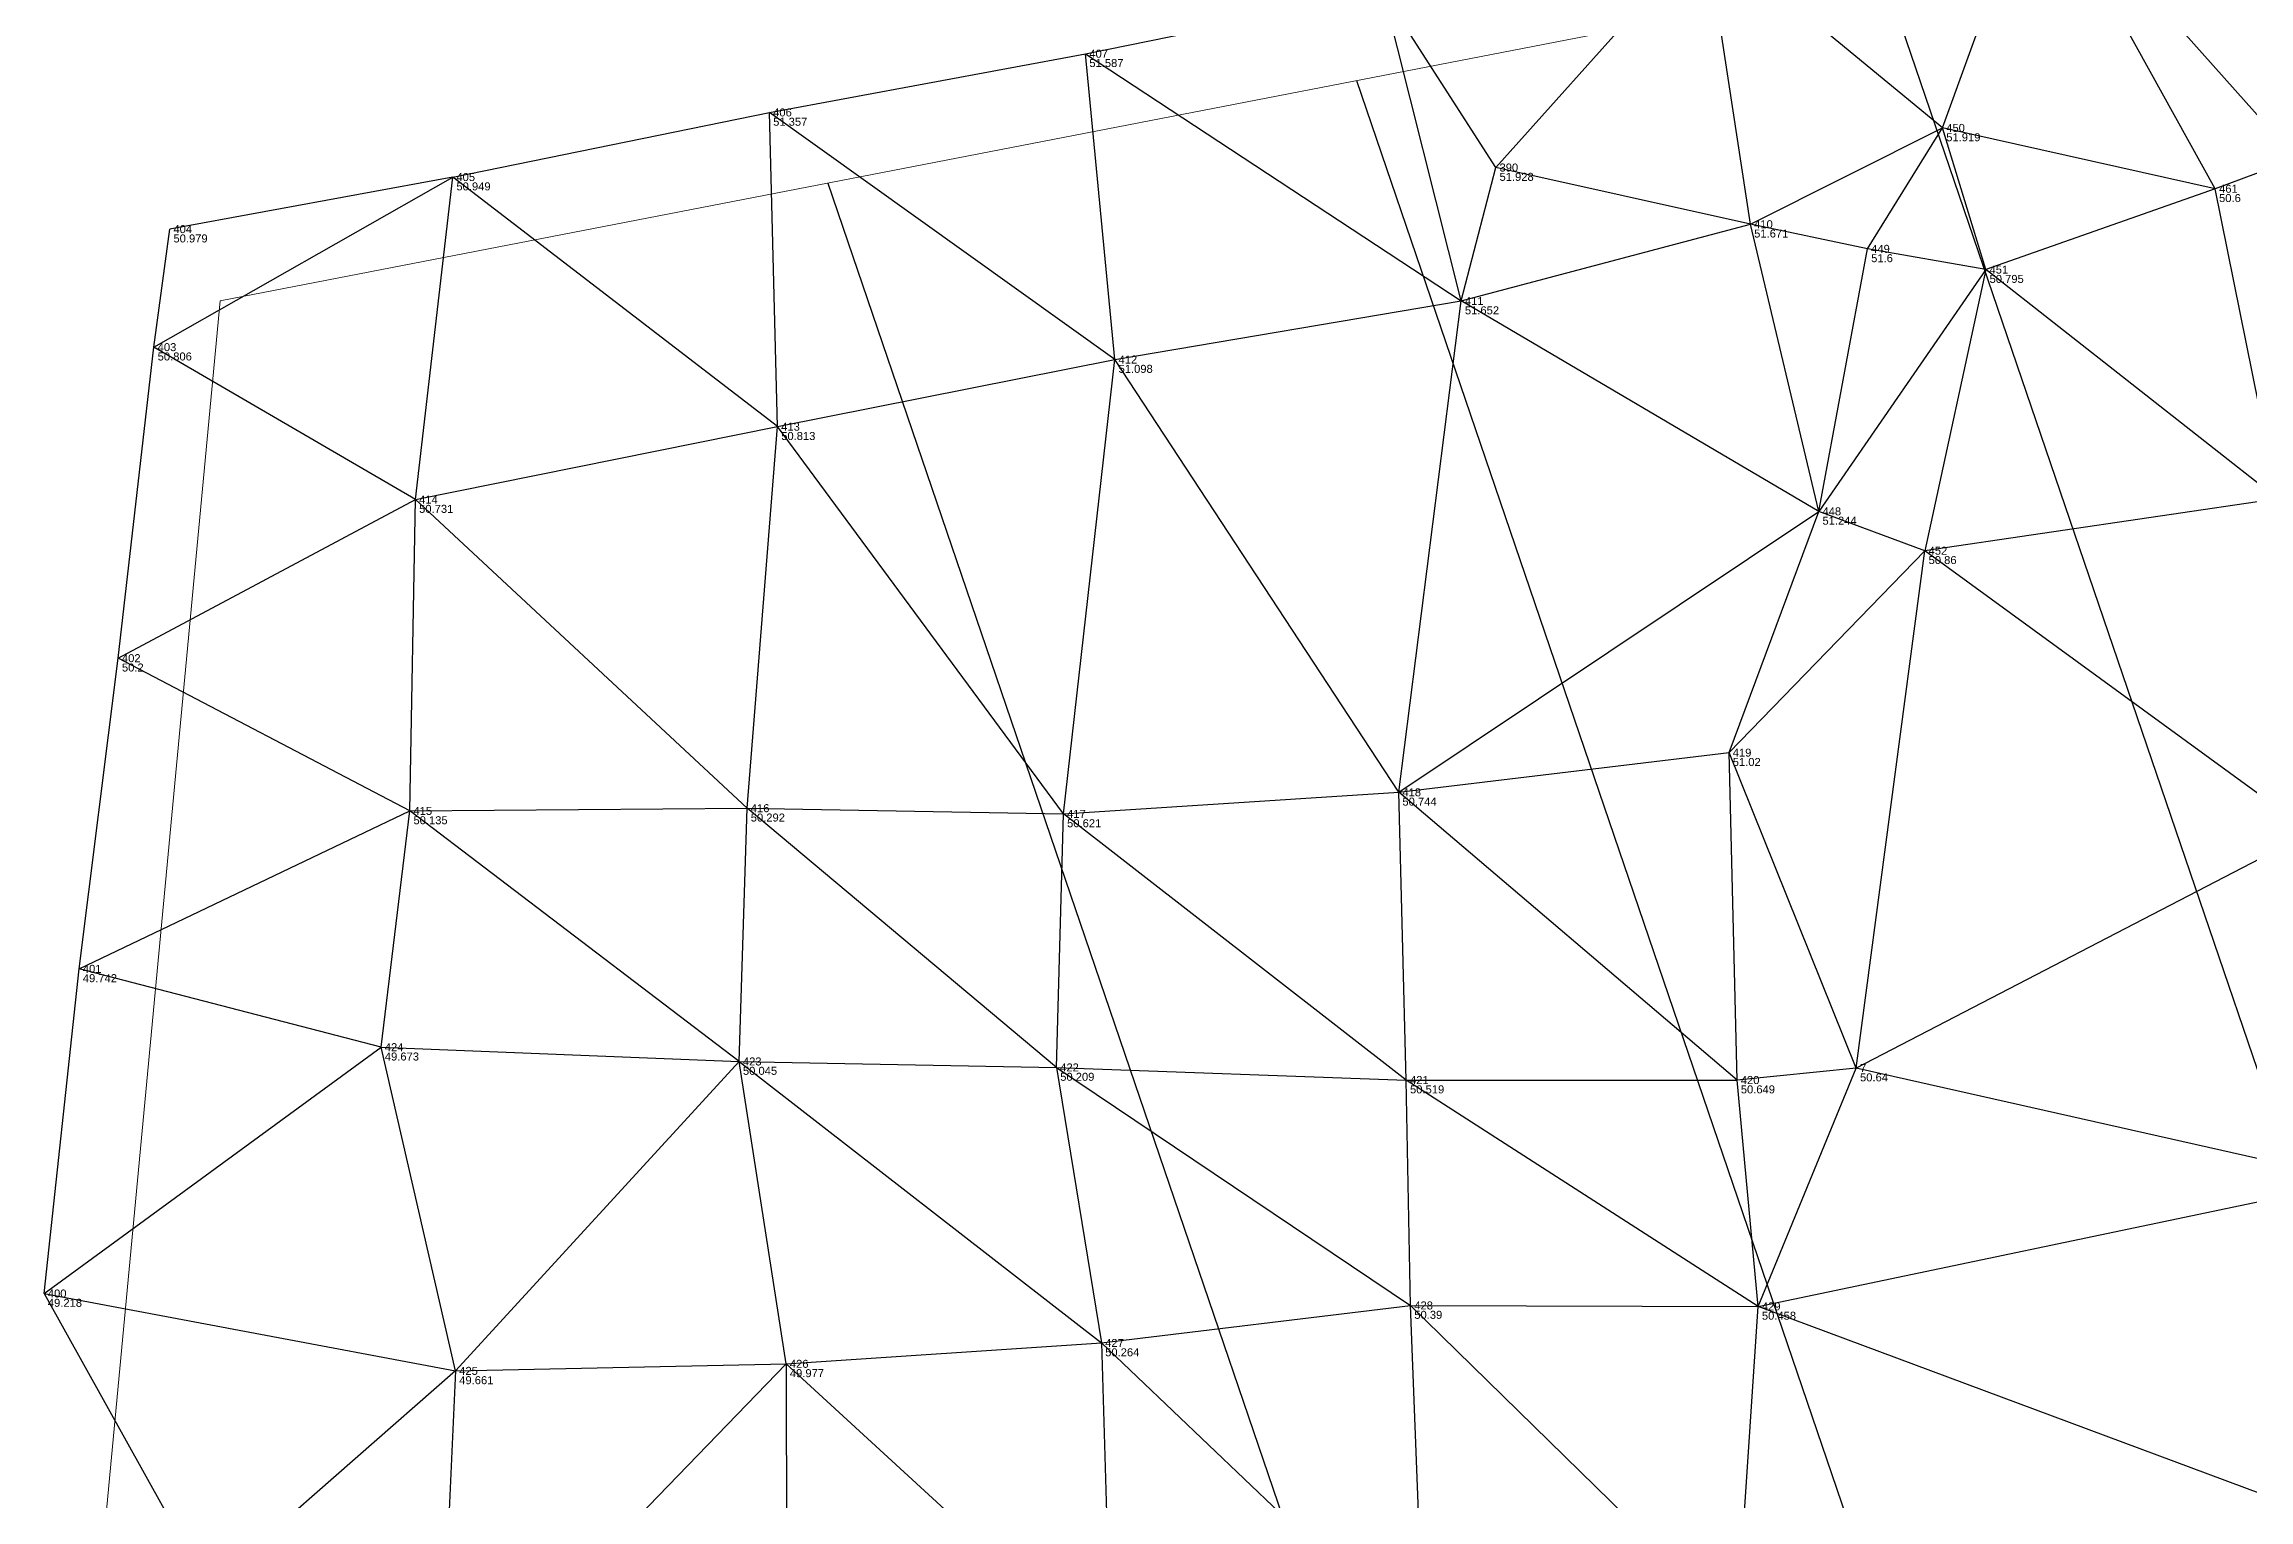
# Model space of a CAD drawing. Header units: millimetres. Extents: x 886 to 1006, y 4909 to 5107.
# Drawn here: x 885.73 to 927.07, y 5003.07 to 5030.36 of the extents above; entities that cross this region are included whole.
import ezdxf

# ---------------------------------------------------------------- set-up
doc = ezdxf.new("R2010")
doc.units = ezdxf.units.MM
for name, color, linetype in [('_Arestas', 8, 'Continuous'), ('_Cotas', 1, 'Continuous'), ('_Nomes', 7, 'Continuous'), ('Seções', 2, 'Continuous')]:
    doc.layers.add(name, color=color, linetype=linetype)
doc.styles.get("Standard").update_dxf_attribs({"font": 'arial.ttf'})

msp = doc.modelspace()

# ---------------------------------------------------------------- linework, layer by layer
at = {"linetype": 'Continuous', "lineweight": 0, "flags": 128}
msp.add_lwpolyline([(894.592, 4995.086), (902.089, 4996.539), (902.096, 4996.505), (961, 5007.921), (958.051, 5023.138), (946.27, 5020.855), (943.321, 5036.072), (889.037, 5025.551), (886.665, 5000.342)], close=True, dxfattribs=at)
at = {"layer": '_Arestas'}
for p, q in [((921.328, 5028.792), (923.097, 5033.68)), ((927.958, 5028.216), (923.097, 5033.68)), ((926.443, 5027.652), (923.097, 5033.68)), ((912.952, 5028.05), (916.896, 5032.45)), ((917.726, 5026.987), (916.896, 5032.45)), ((921.328, 5028.792), (916.896, 5032.45)), ((905.261, 5030.184), (910.85, 5031.32)), ((912.952, 5028.05), (910.85, 5031.32)), ((912.303, 5025.547), (910.85, 5031.32)), ((899.333, 5029.083), (905.261, 5030.184)), ((905.809, 5024.45), (905.261, 5030.184)), ((905.261, 5030.184), (912.303, 5025.547)), ((893.394, 5027.871), (899.333, 5029.083)), ((899.484, 5023.191), (899.333, 5029.083)), ((905.809, 5024.45), (899.333, 5029.083)), ((917.726, 5026.987), (921.328, 5028.792)), ((919.92, 5026.525), (921.328, 5028.792)), ((926.443, 5027.652), (921.328, 5028.792)), ((922.14, 5026.136), (921.328, 5028.792)), ((927.958, 5028.216), (926.443, 5027.652)), ((887.793, 5024.682), (893.394, 5027.871)), ((893.394, 5027.871), (888.089, 5026.895)), ((892.695, 5021.825), (893.394, 5027.871)), ((899.484, 5023.191), (893.394, 5027.871)), ((912.303, 5025.547), (912.952, 5028.05)), ((917.726, 5026.987), (912.952, 5028.05)), ((926.443, 5027.652), (922.14, 5026.136)), ((927.618, 5021.837), (926.443, 5027.652)), ((887.793, 5024.682), (888.089, 5026.895)), ((912.303, 5025.547), (917.726, 5026.987)), ((919.92, 5026.525), (917.726, 5026.987)), ((919.007, 5021.603), (917.726, 5026.987)), ((919.007, 5021.603), (919.92, 5026.525)), ((922.14, 5026.136), (919.92, 5026.525)), ((922.14, 5026.136), (919.007, 5021.603)), ((922.14, 5026.136), (920.997, 5020.865)), ((927.618, 5021.837), (922.14, 5026.136)), ((905.809, 5024.45), (912.303, 5025.547)), ((911.131, 5016.335), (912.303, 5025.547)), ((919.007, 5021.603), (912.303, 5025.547)), ((887.123, 5018.85), (887.793, 5024.682)), ((892.695, 5021.825), (887.793, 5024.682)), ((899.484, 5023.191), (905.809, 5024.45)), ((904.844, 5015.93), (905.809, 5024.45)), ((911.131, 5016.335), (905.809, 5024.45)), ((892.695, 5021.825), (899.484, 5023.191)), ((898.913, 5016.037), (899.484, 5023.191)), ((904.844, 5015.93), (899.484, 5023.191)), ((887.123, 5018.85), (892.695, 5021.825)), ((892.589, 5015.986), (892.695, 5021.825)), ((898.913, 5016.037), (892.695, 5021.825)), ((911.131, 5016.335), (919.007, 5021.603)), ((917.325, 5017.079), (919.007, 5021.603)), ((920.997, 5020.865), (919.007, 5021.603)), ((927.618, 5021.837), (920.997, 5020.865)), ((920.997, 5020.865), (917.325, 5017.079)), ((919.711, 5011.165), (920.997, 5020.865)), ((928.232, 5015.586), (920.997, 5020.865)), ((886.39, 5013.025), (887.123, 5018.85)), ((892.589, 5015.986), (887.123, 5018.85)), ((911.131, 5016.335), (917.325, 5017.079)), ((917.476, 5010.94), (917.325, 5017.079)), ((919.711, 5011.165), (917.325, 5017.079)), ((904.844, 5015.93), (911.131, 5016.335)), ((911.274, 5010.94), (911.131, 5016.335)), ((917.476, 5010.94), (911.131, 5016.335)), ((886.39, 5013.025), (892.589, 5015.986)), ((892.052, 5011.556), (892.589, 5015.986)), ((892.589, 5015.986), (898.913, 5016.037)), ((898.766, 5011.288), (892.589, 5015.986)), ((898.766, 5011.288), (898.913, 5016.037)), ((898.913, 5016.037), (904.844, 5015.93)), ((904.715, 5011.176), (898.913, 5016.037)), ((904.715, 5011.176), (904.844, 5015.93)), ((911.274, 5010.94), (904.844, 5015.93)), ((928.232, 5015.586), (919.711, 5011.165)), ((885.734, 5006.938), (886.39, 5013.025)), ((892.052, 5011.556), (886.39, 5013.025)), ((885.734, 5006.938), (892.052, 5011.556)), ((893.447, 5005.487), (892.052, 5011.556)), ((892.052, 5011.556), (898.766, 5011.288)), ((893.447, 5005.487), (898.766, 5011.288)), ((899.646, 5005.619), (898.766, 5011.288)), ((898.766, 5011.288), (905.558, 5006.01)), ((898.766, 5011.288), (904.715, 5011.176)), ((904.715, 5011.176), (905.558, 5006.01)), ((904.715, 5011.176), (911.354, 5006.713)), ((904.715, 5011.176), (911.274, 5010.94)), ((919.711, 5011.165), (917.476, 5010.94)), ((917.871, 5006.696), (919.711, 5011.165)), ((929.097, 5009.047), (919.711, 5011.165)), ((911.354, 5006.713), (911.274, 5010.94)), ((917.871, 5006.696), (911.274, 5010.94)), ((911.274, 5010.94), (917.476, 5010.94)), ((917.871, 5006.696), (917.476, 5010.94)), ((917.871, 5006.696), (929.097, 5009.047)), ((885.734, 5006.938), (893.447, 5005.487)), ((885.734, 5006.938), (888.806, 5001.418)), ((905.558, 5006.01), (911.354, 5006.713)), ((911.354, 5006.713), (917.871, 5006.696)), ((911.602, 5000.257), (911.354, 5006.713)), ((911.354, 5006.713), (917.475, 5000.725)), ((917.475, 5000.725), (917.871, 5006.696)), ((929.364, 5002.409), (917.871, 5006.696)), ((899.646, 5005.619), (905.558, 5006.01)), ((905.558, 5006.01), (905.74, 5000.033)), ((905.558, 5006.01), (911.602, 5000.257)), ((893.447, 5005.487), (888.806, 5001.418)), ((893.149, 4998.911), (899.646, 5005.619)), ((893.447, 5005.487), (893.149, 4998.911)), ((893.447, 5005.487), (899.646, 5005.619)), ((899.646, 5005.619), (899.657, 4999.582)), ((899.646, 5005.619), (905.74, 5000.033))]:
    msp.add_line(p, q, dxfattribs=at)
at = {"layer": 'Seções'}
for p, q in [((920.249, 5031.6), (946.153, 4955.642)), ((910.339, 5029.68), (934.103, 4959.994)), ((900.428, 5027.759), (920.614, 4968.566))]:
    msp.add_line(p, q, dxfattribs=at)

# ---------------------------------------------------------------- texts
at = {"layer": '_Cotas'}
for s, p in [('51.587', (905.331, 5029.934)), ('51.357', (899.403, 5028.833)), ('51.919', (921.398, 5028.542)), ('50.949', (893.464, 5027.621)), ('51.928', (913.022, 5027.8)), ('50.6', (926.513, 5027.402)), ('51.671', (917.796, 5026.737)), ('50.979', (888.159, 5026.645)), ('51.6', (919.99, 5026.275)), ('50.795', (922.21, 5025.886)), ('51.652', (912.373, 5025.297)), ('50.806', (887.863, 5024.432)), ('51.098', (905.879, 5024.2)), ('50.813', (899.554, 5022.941)), ('50.731', (892.765, 5021.575)), ('51.244', (919.077, 5021.353)), ('50.86', (921.067, 5020.615)), ('50.2', (887.193, 5018.6)), ('51.02', (917.395, 5016.829)), ('50.744', (911.201, 5016.085)), ('50.135', (892.659, 5015.736)), ('50.292', (898.983, 5015.787)), ('50.621', (904.914, 5015.68)), ('49.742', (886.46, 5012.775)), ('49.673', (892.122, 5011.306)), ('50.045', (898.836, 5011.038)), ('50.209', (904.785, 5010.926)), ('50.519', (911.344, 5010.69)), ('50.649', (917.546, 5010.69)), ('50.64', (919.781, 5010.915)), ('49.218', (885.804, 5006.688)), ('50.39', (911.424, 5006.463)), ('50.458', (917.941, 5006.446)), ('50.264', (905.628, 5005.76)), ('49.661', (893.517, 5005.237)), ('49.977', (899.716, 5005.369))]:
    msp.add_text(s, height=0.15, dxfattribs=at).set_placement(p)
at = {"layer": '_Nomes'}
for s, p in [('407', (905.331, 5030.109)), ('406', (899.403, 5029.008)), ('450', (921.398, 5028.717)), ('390', (913.022, 5027.975)), ('405', (893.464, 5027.796)), ('461', (926.513, 5027.577)), ('404', (888.159, 5026.82)), ('410', (917.796, 5026.912)), ('449', (919.99, 5026.45)), ('451', (922.21, 5026.061)), ('411', (912.373, 5025.472)), ('403', (887.863, 5024.607)), ('412', (905.879, 5024.375)), ('413', (899.554, 5023.116)), ('414', (892.765, 5021.75)), ('448', (919.077, 5021.528)), ('452', (921.067, 5020.79)), ('402', (887.193, 5018.775)), ('419', (917.395, 5017.004)), ('416', (898.983, 5015.962)), ('418', (911.201, 5016.26)), ('415', (892.659, 5015.911)), ('417', (904.914, 5015.855)), ('401', (886.46, 5012.95)), ('424', (892.122, 5011.481)), ('423', (898.836, 5011.213)), ('422', (904.785, 5011.101)), ('7', (919.781, 5011.09)), ('421', (911.344, 5010.865)), ('420', (917.546, 5010.865)), ('400', (885.804, 5006.863)), ('428', (911.424, 5006.638)), ('429', (917.941, 5006.621)), ('427', (905.628, 5005.935)), ('425', (893.517, 5005.412)), ('426', (899.716, 5005.544))]:
    msp.add_text(s, height=0.15, dxfattribs=at).set_placement(p)

doc.saveas('drawing.dxf')
